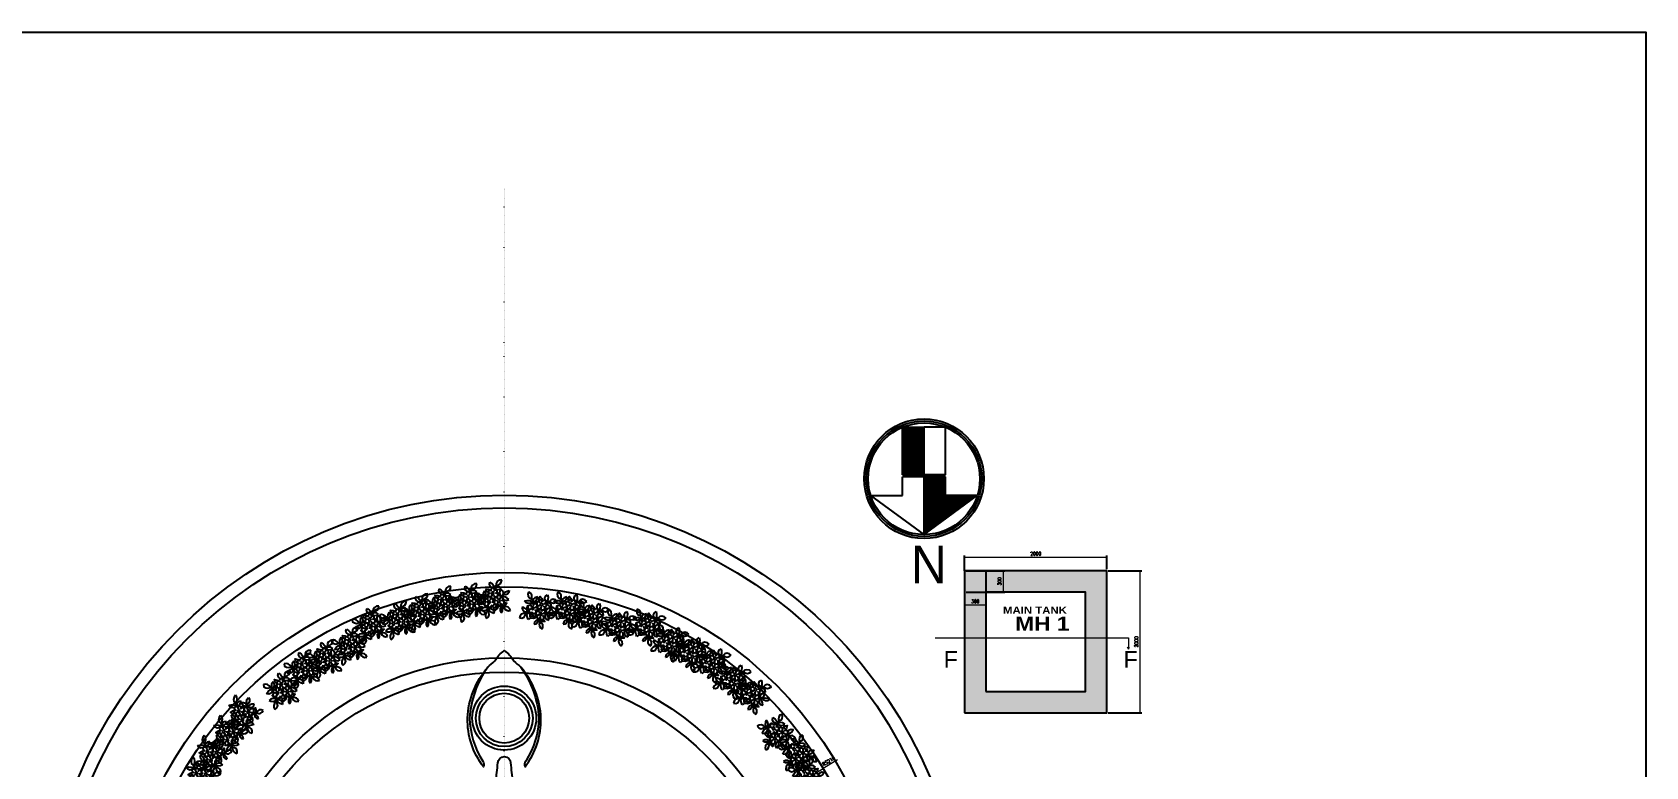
# Model space of a CAD drawing. Header units: millimetres. Extents: x -73920 to 111210, y -48963 to 87920.
# Drawn here: x 21557 to 44240, y 57944 to 68270 of the extents above; entities that cross this region are included whole.
import ezdxf

# ---------------------------------------------------------------- set-up
doc = ezdxf.new("R2010")
doc.units = ezdxf.units.MM
doc.header["$LTSCALE"] = 100
doc.header["$MEASUREMENT"] = 0
doc.linetypes.add('DOT2', pattern=[0.125, 0, -0.125])
for name, color, linetype in [('A-HATCH', 251, 'Continuous'), ('LANDSCAPE', 41, 'Continuous'), ('PLANTA', 7, 'Continuous'), ('pohon', 3, 'Continuous'), ('water', 150, 'DOT2')]:
    doc.layers.add(name, color=color, linetype=linetype)
doc.layers.add('Dim-Text', color=4, linetype='Continuous', lineweight=15)
doc.layers.add('HATCH', color=8, linetype='Continuous', lineweight=9)
doc.styles.add('ARIAL', font='')
doc.styles.add('DIM25', font='simplex.shx', dxfattribs={"width": 0.85, "height": 50})
doc.styles.add('GOTHICE', font='Gothice')
doc.styles.add('MH text', font='arial.ttf', dxfattribs={"height": 15})
doc.styles.get('ARIAL').set_extended_font_data('Arial Black')
doc.dimstyles.new('DIM25', dxfattribs={"dimtxt": 500, "dimasz": 1, "dimexe": 25, "dimexo": 20, "dimgap": 25, "dimtad": 1, "dimdec": 0, "dimzin": 0, "dimdsep": 46, "dimtxsty": 'DIM25', "dimblk": 'Tick', "dimcen": 0.09, "dimdle": 25, "dimclrd": 256, "dimclre": 256, "dimclrt": 1, "dimadec": 0, "dimazin": 0, "dimtfac": 1, "dimtdec": 0, "dimtix": 1, "dimtmove": 2, "dimatfit": 3, "dimldrblk": 'Tick', "dimfxl": 1, "dimtolj": 1, "dimtzin": 0, "dimlwd": 5, "dimarcsym": 0})

# ---------------------------------------------------------------- blocks, each defined once
blk = doc.blocks.new('A$C46902D6E')
at = {"layer": 'pohon', "linetype": 'Continuous'}
for points in [[(0.039, 0.253), (0.048, 0.224), (0.043, 0.196), (0.024, 0.172), (-0.004, 0.162), (-0.009, 0.191), (-0.004, 0.215), (0.015, 0.239)], [(-0.291, 0.124), (-0.258, 0.124), (-0.229, 0.11), (-0.215, 0.081), (-0.215, 0.052), (-0.243, 0.057), (-0.267, 0.072), (-0.286, 0.095)], [(-0.272, -0.024), (-0.262, 0), (-0.238, 0.024), (-0.215, 0.033), (-0.186, 0.038), (-0.195, 0.009), (-0.215, -0.01), (-0.243, -0.024)], [(-0.167, 0.138), (-0.181, 0.11), (-0.191, 0.076), (-0.186, 0.038), (-0.157, 0.057), (-0.143, 0.086), (-0.143, 0.115)], [(-0.047, 0.081), (-0.066, 0.105), (-0.095, 0.115), (-0.124, 0.115), (-0.148, 0.095), (-0.107, 0.076), (-0.085, 0.106), (-0.075, 0.076)], [(-0.081, 0.196), (-0.052, 0.186), (-0.033, 0.162), (-0.023, 0.134), (-0.057, 0.143), (-0.076, 0.167)], [(0.006, 0.007), (0.006, -0.012), (-0.013, -0.022), (-0.027, -0.017), (-0.036, 0.002), (-0.027, 0.016), (-0.041, 0.012), (-0.06, 0.016), (-0.069, 0.035), (-0.065, 0.054), (-0.046, 0.064), (-0.027, 0.059), (-0.046, 0.068), (-0.051, 0.087), (-0.046, 0.102), (-0.027, 0.111), (-0.008, 0.102), (-0.003, 0.083), (-0.003, 0.106), (0.011, 0.121), (0.035, 0.121), (0.049, 0.106), (0.049, 0.083), (0.035, 0.068), (0.054, 0.073), (0.068, 0.059), (0.068, 0.04), (0.054, 0.031), (0.035, 0.035), (0.054, 0.026), (0.059, 0.007), (0.054, -0.012), (0.035, -0.017), (0.016, -0.012)], [(0.12, 0.119), (0.115, 0.086), (0.101, 0.057), (0.077, 0.029), (0.063, 0.057), (0.067, 0.086), (0.086, 0.11)], [(0.129, -0.062), (0.129, -0.034), (0.12, -0.005), (0.101, 0.014), (0.077, 0.029), (0.072, 0), (0.082, -0.029), (0.101, -0.048)], [(0.206, 0.029), (0.182, 0.048), (0.153, 0.052), (0.129, 0.043), (0.11, 0.024), (0.144, 0.009), (0.177, 0.014)], [(-0.243, -0.12), (-0.205, -0.129), (-0.167, -0.129), (-0.133, -0.12), (-0.157, -0.096), (-0.186, -0.086), (-0.219, -0.096)], [(-0.191, -0.249), (-0.205, -0.22), (-0.195, -0.191), (-0.176, -0.167), (-0.143, -0.153), (-0.143, -0.182), (-0.148, -0.21), (-0.167, -0.234)], [(-0.062, -0.191), (-0.1, -0.177), (-0.124, -0.153), (-0.133, -0.12), (-0.105, -0.124), (-0.081, -0.139), (-0.066, -0.163)], [(0.006, -0.126), (0.006, -0.145), (-0.013, -0.155), (-0.027, -0.15), (-0.036, -0.131), (-0.027, -0.117), (-0.041, -0.126), (-0.06, -0.117), (-0.069, -0.102), (-0.065, -0.083), (-0.046, -0.069), (-0.027, -0.074), (-0.046, -0.064), (-0.051, -0.05), (-0.046, -0.031), (-0.027, -0.026), (-0.008, -0.031), (-0.003, -0.05), (-0.003, -0.031), (0.011, -0.017), (0.035, -0.017), (0.049, -0.031), (0.049, -0.05), (0.035, -0.064), (0.054, -0.06), (0.068, -0.074), (0.068, -0.093), (0.054, -0.107), (0.035, -0.102), (0.054, -0.107), (0.059, -0.126), (0.054, -0.145), (0.035, -0.155), (0.016, -0.145)], [(0.072, -0.234), (0.082, -0.201), (0.082, -0.167), (0.072, -0.129), (0.048, -0.153), (0.039, -0.186), (0.048, -0.215)], [(0.144, -0.067), (0.134, -0.1), (0.106, -0.124), (0.072, -0.129), (0.077, -0.105), (0.091, -0.086), (0.115, -0.072)], [(0.22, -0.153), (0.192, -0.172), (0.158, -0.177), (0.129, -0.167), (0.11, -0.143), (0.134, -0.129), (0.168, -0.124), (0.196, -0.134)]]:
    blk.add_lwpolyline(points, close=True, dxfattribs=at)
for points in [[(-0.215, 0.052), (-0.165, 0.028)], [(-0.166, 0.003), (-0.176, 0), (-0.195, -0.024), (-0.195, -0.053), (-0.182, -0.05)], [(-0.122, 0.031), (-0.107, 0.045), (-0.084, 0.045), (-0.069, 0.031), (-0.069, 0.012), (-0.084, -0.003), (-0.065, -0.003), (-0.051, -0.012), (-0.051, -0.031), (-0.065, -0.045), (-0.084, -0.041), (-0.069, -0.045), (-0.06, -0.064), (-0.065, -0.083), (-0.084, -0.093), (-0.103, -0.083), (-0.112, -0.069), (-0.112, -0.083), (-0.131, -0.093), (-0.145, -0.088), (-0.155, -0.069), (-0.145, -0.055), (-0.16, -0.064), (-0.179, -0.055), (-0.188, -0.041), (-0.183, -0.022), (-0.169, -0.007), (-0.15, -0.012), (-0.164, -0.003), (-0.169, 0.012), (-0.164, 0.031), (-0.145, 0.035), (-0.126, 0.031)], [(-0.134, 0.032), (-0.133, 0.052), (-0.118, 0.053), (-0.119, 0.033)], [(-0.079, 0.04), (-0.076, 0.043), (-0.071, 0.076), (-0.086, 0.105), (-0.109, 0.076), (-0.118, 0.052), (-0.124, 0.023)], [(-0.072, 0.009), (-0.066, 0), (-0.066, -0.003)], [(-0.004, 0.162), (-0.028, 0.124), (-0.047, 0.081), (-0.05, 0.062)], [(-0.045, 0.068), (-0.044, 0.063)], [(0.028, 0.121), (0.041, 0.131), (0.048, 0.119), (0.067, 0.143), (0.034, 0.148), (0.005, 0.148), (-0.023, 0.134), (-0.004, 0.119), (0.005, 0.115)], [(0.008, 0.004), (0, 0)], [(0.031, 0.121), (0.043, 0.129), (0.053, 0.091), (0.051, 0.072)], [(0.04, 0.034), (0.04, 0.033)], [(0.11, 0.024), (0.072, 0.029), (0.054, 0.024)], [(0.057, 0), (0.058, 0), (0.067, -0.034), (0.063, -0.067), (0.062, -0.068)], [(-0.148, -0.057), (-0.147, -0.057)], [(-0.143, -0.153), (-0.114, -0.091), (-0.105, -0.079)], [(-0.093, -0.088), (-0.09, -0.096), (-0.066, -0.12), (-0.035, -0.129)], [(-0.077, -0.043), (-0.077, -0.042)], [(-0.053, -0.075), (-0.057, -0.072), (-0.062, -0.071)], [(-0.057, -0.038), (-0.049, -0.046)], [(-0.049, -0.046), (-0.052, -0.043)], [(-0.051, -0.015), (-0.034, -0.002)], [(0.002, -0.026), (0, -0.024), (-0.033, -0.019), (-0.051, -0.024)], [(-0.034, -0.135), (-0.038, -0.139), (-0.043, -0.167), (-0.028, -0.201), (-0.004, -0.172), (0.014, -0.141)], [(0.02, -0.017), (0.022, -0.014)], [(0.11, -0.143), (0.058, -0.127)]]:
    blk.add_lwpolyline(points, dxfattribs=at)
for points in [[(0, 0.028, -0.098476), (-0.006, 0.029, -0.098485), (-0.012, 0.033, -0.098498), (-0.016, 0.039, -0.098507), (-0.018, 0.046, -0.098507), (-0.016, 0.053, -0.098498), (-0.012, 0.058, -0.098485), (-0.006, 0.062, -0.098476), (0, 0.064, -0.098476), (0.007, 0.062, -0.098485), (0.013, 0.058, -0.098498), (0.017, 0.053, -0.098507), (0.018, 0.046, -0.098507), (0.017, 0.039, -0.098498), (0.013, 0.033, -0.098485), (0.007, 0.029, -0.098476)], [(-0.119, -0.046, -0.098476), (-0.126, -0.045, -0.098485), (-0.132, -0.041, -0.098498), (-0.136, -0.035, -0.098507), (-0.137, -0.028, -0.098507), (-0.136, -0.021, -0.098498), (-0.132, -0.016, -0.098485), (-0.126, -0.012, -0.098476), (-0.119, -0.01, -0.098476), (-0.113, -0.012, -0.098485), (-0.107, -0.016, -0.098498), (-0.103, -0.021, -0.098507), (-0.102, -0.028, -0.098507), (-0.103, -0.035, -0.098498), (-0.107, -0.041, -0.098485), (-0.113, -0.045, -0.098476)], [(0, -0.107, -0.098476), (-0.006, -0.106, -0.098485), (-0.012, -0.102, -0.098498), (-0.016, -0.096, -0.098507), (-0.018, -0.09, -0.098507), (-0.016, -0.083, -0.098498), (-0.012, -0.077, -0.098485), (-0.006, -0.073, -0.098476), (0, -0.072, -0.098476), (0.007, -0.073, -0.098485), (0.013, -0.077, -0.098498), (0.017, -0.083, -0.098507), (0.018, -0.09, -0.098507), (0.017, -0.096, -0.098498), (0.013, -0.102, -0.098485), (0.007, -0.106, -0.098476)]]:
    blk.add_lwpolyline(points, format="xyb", close=True, dxfattribs=at)
blk = doc.blocks.new('Tick')
at = {"const_width": 4}
blk.add_lwpolyline([(-7, -7), (7, 7)], dxfattribs=at)
blk = doc.blocks.new('*D265')
at = {"layer": 'DEFPOINTS', "color": 0, "linetype": 'ByBlock', "lineweight": 25, "transparency": 16777216}
for p in [(32676, 57920), (28192, 55265)]:
    blk.add_point(p, dxfattribs=at)
at = {"layer": 'water', "linetype": 'ByBlock', "lineweight": 5, "transparency": 16777216}
for p in [(28192, 55265), (32879, 58040)]:
    blk.add_line(p, (32676, 57920), dxfattribs=at)
at = {"layer": 'water', "linetype": 'ByBlock', "lineweight": 5, "transparency": 16777216, "rotation": 210.6283565757741}
blk.add_blockref('Tick', (32676, 57920), dxfattribs=at)
at = {"layer": 'water', "color": 1, "linetype": 'ByBlock', "lineweight": 25, "transparency": 16777216, "insert": (32753, 58023), "char_height": 50, "attachment_point": 5, "rotation": 30.6284, "style": 'DIM25'}
blk.add_mtext('\\A1;R5210', dxfattribs=at)
blk = doc.blocks.new('*X324')
at = {"color": 0}
for p, q in [((9.46, 19.88), (10.89, 19.88)), ((9.46, 19.75), (10.89, 19.75)), ((9.46, 19.62), (10.89, 19.62)), ((9.46, 19.5), (10.89, 19.5)), ((9.46, 19.38), (10.89, 19.38)), ((9.46, 19.25), (10.89, 19.25)), ((9.46, 19.12), (10.89, 19.12)), ((9.46, 19), (10.89, 19)), ((9.46, 18.88), (10.89, 18.88)), ((9.46, 18.75), (10.89, 18.75)), ((9.46, 18.62), (10.89, 18.62)), ((9.46, 18.5), (10.89, 18.5)), ((9.46, 18.38), (10.89, 18.38)), ((9.46, 18.25), (10.89, 18.25)), ((9.46, 18.12), (10.89, 18.12)), ((9.46, 18), (10.89, 18)), ((9.46, 17.88), (10.89, 17.88)), ((9.46, 17.75), (10.89, 17.75)), ((9.46, 17.62), (10.89, 17.62)), ((9.46, 17.5), (10.89, 17.5)), ((9.46, 17.38), (10.89, 17.38)), ((9.46, 17.25), (10.89, 17.25)), ((9.46, 17.12), (10.89, 17.12)), ((9.46, 17), (10.89, 17)), ((9.46, 16.88), (10.89, 16.88))]:
    blk.add_line(p, q, dxfattribs=at)
blk = doc.blocks.new('*X323')
at = {"color": 0}
for p, q in [((27.7, 22.75), (28.96, 22.75)), ((27.87, 22.88), (28.96, 22.88)), ((28.04, 23), (28.96, 23)), ((28.22, 23.12), (28.96, 23.12)), ((28.39, 23.25), (28.96, 23.25)), ((28.56, 23.38), (28.96, 23.38)), ((28.73, 23.5), (28.96, 23.5)), ((28.9, 23.62), (28.96, 23.62)), ((26.16, 21.62), (28.96, 21.62)), ((26.33, 21.75), (28.96, 21.75)), ((26.5, 21.88), (28.96, 21.88)), ((26.68, 22), (28.96, 22)), ((26.85, 22.12), (28.96, 22.12)), ((27.02, 22.25), (28.96, 22.25)), ((27.19, 22.38), (28.96, 22.38)), ((27.36, 22.5), (28.96, 22.5)), ((27.53, 22.62), (28.96, 22.62)), ((25.48, 21.12), (28.96, 21.12)), ((25.65, 21.25), (28.96, 21.25)), ((25.82, 21.38), (28.96, 21.38)), ((25.99, 21.5), (28.96, 21.5)), ((27.53, 21), (28.96, 21)), ((27.53, 20.88), (28.96, 20.88)), ((27.53, 20.75), (28.96, 20.75)), ((27.53, 20.62), (28.96, 20.62)), ((27.53, 20.5), (28.96, 20.5)), ((27.53, 20.38), (28.96, 20.38)), ((27.53, 20.25), (28.96, 20.25)), ((27.53, 20.12), (28.96, 20.12)), ((27.53, 20), (28.96, 20)), ((27.53, 19.88), (28.96, 19.88))]:
    blk.add_line(p, q, dxfattribs=at)
blk = doc.blocks.new('NORTE')
at = {"layer": 'PLANTA'}
for p, q in [((0, 3.73), (-3.55, 1.13)), ((0, 3.73), (0, -0.12)), ((0, 3.73), (3.55, 1.13)), ((-3.55, 1.13), (-1.43, 1.13)), ((-1.43, 1.13), (-1.43, -0.12)), ((1.43, 1.13), (1.43, -0.12)), ((3.55, 1.13), (1.43, 1.13)), ((-1.43, -0.12), (1.43, -0.12)), ((-1.43, -0.26), (1.43, -0.26)), ((-1.43, -0.26), (-1.43, -3.45)), ((0, -0.26), (0, -3.45)), ((1.43, -0.26), (1.43, -3.45)), ((-1.43, -3.45), (0, -3.45)), ((1.43, -3.45), (0, -3.45))]:
    blk.add_line(p, q, dxfattribs=at)
at = {"layer": 'PLANTA', "color": 2}
for radius in [4, 3.73]:
    blk.add_circle((0, 0), radius, dxfattribs=at)
at = {"layer": 'PLANTA', "color": 5}
blk.add_circle((0, 0), 3.86, dxfattribs=at)
at = {"layer": 'PLANTA', "color": 1}
for name, p in [('*X323', (-28.96, -19.94)), ('*X324', (-9.46, -20.23))]:
    blk.add_blockref(name, p, dxfattribs=at)
at = {"layer": 'PLANTA', "color": 6, "style": 'GOTHICE'}
blk.add_text('N', height=2.5, dxfattribs=at).set_placement((-1.53, 4.48))
blk = doc.blocks.new('*D603')
at = {"layer": 'DEFPOINTS', "color": 0, "linetype": 'ByBlock', "lineweight": 25, "transparency": 16777216}
for p in [(34664.788682, 60700), (34664.788682, 60400), (35204.788682, 60400)]:
    blk.add_point(p, dxfattribs=at)
at = {"layer": 'water', "linetype": 'ByBlock', "lineweight": -2, "transparency": 16777216}
for p, q in [((34684.788682, 60700), (35229.788682, 60700)), ((34684.788682, 60400), (35229.788682, 60400))]:
    blk.add_line(p, q, dxfattribs=at)
at = {"layer": 'water', "linetype": 'ByBlock', "lineweight": 5, "transparency": 16777216}
blk.add_line((35204.788682, 60699), (35204.788682, 60401), dxfattribs=at)
for p, rotation in [((35204.788682, 60700), 90), ((35204.788682, 60400), 270)]:
    blk.add_blockref('Tick', p, dxfattribs=dict(at, rotation=rotation))
at = {"layer": 'water', "color": 1, "linetype": 'ByBlock', "lineweight": 25, "transparency": 16777216, "insert": (35154.788682, 60550), "char_height": 50, "attachment_point": 5, "rotation": 90, "style": 'DIM25'}
blk.add_mtext('\\A1;300', dxfattribs=at)
blk = doc.blocks.new('*D602')
at = {"layer": 'DEFPOINTS', "color": 0, "linetype": 'ByBlock', "lineweight": 25, "transparency": 16777216}
for p in [(34664.788682, 60700), (34964.788682, 60700), (34964.788682, 60220)]:
    blk.add_point(p, dxfattribs=at)
at = {"layer": 'water', "linetype": 'ByBlock', "lineweight": -2, "transparency": 16777216}
for p, q in [((34664.788682, 60680), (34664.788682, 60195)), ((34964.788682, 60680), (34964.788682, 60195))]:
    blk.add_line(p, q, dxfattribs=at)
at = {"layer": 'water', "linetype": 'ByBlock', "lineweight": 5, "transparency": 16777216}
blk.add_line((34665.788682, 60220), (34963.788682, 60220), dxfattribs=at)
at = {"layer": 'water', "linetype": 'ByBlock', "lineweight": 5, "transparency": 16777216, "rotation": 180}
blk.add_blockref('Tick', (34664.788682, 60220), dxfattribs=at)
at = {"layer": 'water', "linetype": 'ByBlock', "lineweight": 5, "transparency": 16777216}
blk.add_blockref('Tick', (34964.788682, 60220), dxfattribs=at)
at = {"layer": 'water', "color": 1, "linetype": 'ByBlock', "lineweight": 25, "transparency": 16777216, "insert": (34814.788682, 60270), "char_height": 50, "attachment_point": 5, "style": 'DIM25'}
blk.add_mtext('\\A1;300', dxfattribs=at)
blk = doc.blocks.new('*D606')
at = {"layer": 'DEFPOINTS', "color": 0, "linetype": 'ByBlock', "lineweight": 25, "transparency": 16777216}
for p in [(36664.788682, 60890), (34664.788682, 60680), (36664.788682, 60700)]:
    blk.add_point(p, dxfattribs=at)
at = {"layer": 'water', "linetype": 'ByBlock', "lineweight": -2, "transparency": 16777216}
for p, q in [((34664.788682, 60700), (34664.788682, 60915)), ((36664.788682, 60720), (36664.788682, 60915))]:
    blk.add_line(p, q, dxfattribs=at)
at = {"layer": 'water', "linetype": 'ByBlock', "lineweight": 5, "transparency": 16777216}
blk.add_line((34665.788682, 60890), (36663.788682, 60890), dxfattribs=at)
at = {"layer": 'water', "linetype": 'ByBlock', "lineweight": 5, "transparency": 16777216, "rotation": 180}
blk.add_blockref('Tick', (34664.788682, 60890), dxfattribs=at)
at = {"layer": 'water', "linetype": 'ByBlock', "lineweight": 5, "transparency": 16777216}
blk.add_blockref('Tick', (36664.788682, 60890), dxfattribs=at)
at = {"layer": 'water', "color": 1, "linetype": 'ByBlock', "lineweight": 25, "transparency": 16777216, "insert": (35664.788682, 60940), "char_height": 50, "attachment_point": 5, "style": 'DIM25'}
blk.add_mtext('\\A1;2000', dxfattribs=at)
blk = doc.blocks.new('*D607')
at = {"layer": 'DEFPOINTS', "color": 0, "linetype": 'ByBlock', "lineweight": 25, "transparency": 16777216}
for p in [(36664.788682, 60700), (36664.788682, 58700), (37130, 58700)]:
    blk.add_point(p, dxfattribs=at)
at = {"layer": 'water', "linetype": 'ByBlock', "lineweight": -2, "transparency": 16777216}
for p, q in [((36684.788682, 60700), (37155, 60700)), ((36684.788682, 58700), (37155, 58700))]:
    blk.add_line(p, q, dxfattribs=at)
at = {"layer": 'water', "linetype": 'ByBlock', "lineweight": 5, "transparency": 16777216}
blk.add_line((37130, 60699), (37130, 58701), dxfattribs=at)
for p, rotation in [((37130, 60700), 90), ((37130, 58700), 270)]:
    blk.add_blockref('Tick', p, dxfattribs=dict(at, rotation=rotation))
at = {"layer": 'water', "color": 1, "linetype": 'ByBlock', "lineweight": 25, "transparency": 16777216, "insert": (37080, 59700), "char_height": 50, "attachment_point": 5, "rotation": 90, "style": 'DIM25'}
blk.add_mtext('\\A1;2000', dxfattribs=at)

msp = doc.modelspace()

# ---------------------------------------------------------------- hatches: boundary and pattern name
at = {"layer": 'water', "linetype": 'ByBlock', "lineweight": 25, "transparency": 33554500}
h = msp.add_hatch(color=4, dxfattribs=at)
h.dxf.hatch_style = 1
h.paths.add_polyline_path([(36664.78868198, 60700), (34664.78868198, 60700), (34664.78868198, 59537.19197806, -0.0172652869), (34964.78868198, 59478.49101692), (34964.78868198, 60400), (36364.78868198, 60400), (36364.78868198, 59530), (36664.78868198, 59530)])
h.paths.add_polyline_path([(36664.78868198, 59530), (36364.78868198, 59530), (36364.78868198, 59000), (35942.57870706, 59000, -0.017756027), (36148.81283124, 58700), (36664.78868198, 58700)])
h.paths.add_polyline_path([(35942.57870706, 59000), (34964.78868198, 59000), (34964.78868198, 59478.49101692, 0.0172652869), (34664.78868198, 59537.19197806), (34664.78868198, 58700), (36148.81283124, 58700, 0.017756027)])

# ---------------------------------------------------------------- linework, layer by layer
at = {"layer": 'A-HATCH', "color": 1, "linetype": 'DOT2'}
msp.add_line((28192.22002348, 42339.52866915), (28192.22002348, 66089.92482436), dxfattribs=at)
at = {"layer": 'HATCH'}
for p, q in [((34248.80747633, 59754.4487087), (36969.32486802, 59754.4487087)), ((36969.32486802, 59754.4487087), (36969.32486802, 59597.33664524)), ((36969.32486802, 59597.33664524), (36954.74492304, 59626.60803239)), ((36969.32486802, 59597.33664524), (36983.904813, 59626.60803239))]:
    msp.add_line(p, q, dxfattribs=at)
at = {"layer": 'LANDSCAPE'}
msp.add_lwpolyline([(27959.60581111, 59343.16161586, -0.0201695103), (28060.24455023, 59430.96392842, -0.1219330854), (28192.53565726, 59576.09146201, -0.1219330854), (28324.82676429, 59430.96392842, -0.0201695103), (28425.46550342, 59343.16161586)], format="xyb", dxfattribs=at)
for points in [[(27890.89608173, 58020.94265187, -0.3000973777), (27900.74213384, 57944.0366849, -0.1714828018), (27676.35115367, 58627.32475025, -0.167497846), (27959.60581111, 59343.16161586, 0.1393807645), (27705.57074033, 58627.32475025, 0.1371064545)], [(28494.1752328, 58020.94265187, 0.3000973777), (28484.32918068, 57944.0366849, 0.1714828018), (28708.72016085, 58627.32475025, 0.167497846), (28425.46550342, 59343.16161586, -0.1393807645), (28679.50057419, 58627.32475025, -0.1371064545)], [(28055.22941767, 57660.94360463, -0.1275619677), (28072.53565726, 57727.67443281, 0.0149059097), (28102.53565726, 57997.58036304, -1), (28282.53565726, 57997.58036304, 0.0149059097), (28312.53565726, 57727.67443281, -0.1275619677), (28329.84189685, 57660.94360463, -0.1899156137), (28268.65953514, 57491.47499756, -0.1942838663), (28192.53565726, 57453.58244049, -0.1942838663), (28116.41177938, 57491.47499756, -0.1899156137)]]:
    msp.add_lwpolyline(points, format="xyb", close=True, dxfattribs=at)
for centre, radius in [((28192.22011944, 55265.16308802), 6497.92754515), ((28192.22002348, 55266.96004491), 6316.20420353), ((28192.22011944, 55265.16308802), 5410.21648926), ((28192.22011944, 55265.16308802), 5210.21648926), ((28192.22252356, 55265.15867021), 4210.21648925), ((28192.22252356, 55265.15867021), 4010.21648928), ((28192.53565726, 58627.32475025), 450), ((28192.53565726, 58627.32475025), 400), ((28192.53565726, 58627.32475025), 350)]:
    msp.add_circle(centre, radius, dxfattribs=at)
at = {"layer": 'water', "color": 0, "linetype": 'ByBlock', "lineweight": 25}
msp.add_lwpolyline([(10010, 68270), (44240, 68270), (44240, -23040), (10010, -23040)], close=True, dxfattribs=at)
at = {"layer": 'water', "color": 4, "linetype": 'ByBlock', "lineweight": 25}
for points in [[(34664.78868198, 58700), (36664.78868198, 58700), (36664.78868198, 60700), (34664.78868198, 60700)], [(34964.78868198, 59000), (36364.78868198, 59000), (36364.78868198, 60400), (34964.78868198, 60400)]]:
    msp.add_lwpolyline(points, close=True, dxfattribs=at)

# ---------------------------------------------------------------- block references
at = {"xscale": 210.4698614010561, "yscale": 210.4698614010561, "zscale": 210.4698614010561, "rotation": 180}
msp.add_blockref('NORTE', (34093.72049881, 61993.03234509), dxfattribs=at)
at = {"layer": 'pohon', "yscale": 1000, "zscale": 1000}
for p, xscale, rotation in [((27737.86151831, 60258.33735723), -999.9999999994069, 219.9999999999293), ((28086.92447876, 60311.15553669), -999.9999999994069, 219.9999999999293), ((26745.93536958, 60011.31313569), -999.9999999994069, 219.9999999999293), ((27047.1947313, 60114.01443714), -999.9999999994069, 219.9999999999293), ((27373.55186769, 60221.11165103), -999.9999999994069, 219.9999999999293), ((28708.6478041, 60135.72984444), -1000.000000000018, 174.99999999989), ((29119.73043605, 60135.72984444), -1000.000000000018, 174.99999999989), ((26359.48263067, 59944.83670047), -999.9999999994069, 219.9999999999293), ((29439.99972648, 60014.21063249), -1000.000000000018, 174.99999999989), ((29824.88614755, 59898.7566263), -1000.000000000018, 174.99999999989), ((30235.96877951, 59898.7566263), -1000.000000000018, 174.99999999989), ((26068.80331398, 59654.15738379), -999.9999999994069, 219.9999999999293), ((30556.23806994, 59672.49921214), -1000.000000000018, 174.99999999989), ((25715.00920496, 59463.63989615), -999.9999999994069, 219.9999999999293), ((30841.88139419, 59532.09746127), -1000.000000000018, 174.99999999989), ((25402.61755908, 59323.1023679), -999.9999999994069, 219.9999999999293), ((31148.37990461, 59377.05728323), -1000.000000000018, 174.99999999989), ((25111.9382424, 59032.42305122), -999.9999999994069, 219.9999999999293), ((31432.30827831, 59145.77400811), -1000.000000000018, 174.99999999989), ((31716.48115756, 58936.29731458), -1000.000000000018, 174.99999999989), ((24548.26876645, 58716.84296843), -999.9999999998558, 264.9999999999964), ((32032.06124035, 58372.62783863), -1000.000000000604, 130.0000000000111), ((24338.79207292, 58432.67008918), -999.9999999998558, 264.9999999999964), ((24107.5087978, 58148.74171547), -999.9999999998558, 264.9999999999964), ((32322.74055703, 58081.94852195), -1000.000000000604, 130.0000000000111), ((23952.46861976, 57842.24320505), -999.9999999998558, 264.9999999999964), ((32463.27808528, 57769.55687606), -1000.000000000604, 130.0000000000111)]:
    msp.add_blockref('A$C46902D6E', p, dxfattribs=dict(at, xscale=xscale, rotation=rotation))

# ---------------------------------------------------------------- texts
at = {"layer": 'Dim-Text', "char_height": 235.2, "width": 214623.8833199999, "attachment_point": 1, "style": 'MH text'}
for insert in [(34370, 59570.83319213), (36897.79631226, 59570.83319213)]:
    msp.add_mtext('F', dxfattribs=dict(at, insert=insert))
at = {"layer": 'water', "color": 4, "linetype": 'ByBlock', "lineweight": 25, "attachment_point": 1, "style": 'ARIAL'}
for s, insert, char_height in [('MAIN TANK', (35204.78868198, 60195), 100), ('MH 1', (35374.78868198, 60055), 200)]:
    msp.add_mtext_dynamic_manual_height_columns(s, width=1400, gutter_width=250, heights=[0], dxfattribs=dict(at, insert=insert, char_height=char_height))

# ---------------------------------------------------------------- dimensions: what is measured, and where the dimension line sits
at = {"layer": 'water', "color": 0, "linetype": 'ByBlock', "lineweight": 25}
dim = msp.add_linear_dim(base=(36664.78868198, 60890), p1=(34664.78868198, 60680), p2=(36664.78868198, 60700), dimstyle='DIM25', dxfattribs=at)
dim.commit()
dim.dimension.update_dxf_attribs({"geometry": '*D606', "text_midpoint": (35664.78868198, 60940)})
at = {"layer": 'water', "color": 4, "linetype": 'ByBlock', "lineweight": 25}
dim = msp.add_linear_dim(base=(34964.78868198, 60220), p1=(34664.78868198, 60700), p2=(34964.78868198, 60700), dimstyle='DIM25', dxfattribs=at)
dim.commit()
dim.dimension.update_dxf_attribs({"geometry": '*D602', "text_midpoint": (34814.78868198, 60270)})
dim = msp.add_linear_dim(base=(35204.78868198, 60400), p1=(34664.78868198, 60700), p2=(34664.78868198, 60400), angle=90, dimstyle='DIM25', dxfattribs=at)
dim.commit()
dim.dimension.update_dxf_attribs({"geometry": '*D603', "text_midpoint": (35154.78868198, 60550)})
at = {"layer": 'water', "color": 0, "linetype": 'ByBlock', "lineweight": 25}
dim = msp.add_linear_dim(base=(37130, 58700), p1=(36664.78868198, 60700), p2=(36664.78868198, 58700), angle=90, dimstyle='DIM25', dxfattribs=at)
dim.commit()
dim.dimension.update_dxf_attribs({"geometry": '*D607', "text_midpoint": (37080, 59700)})
at = {"layer": 'water', "color": 1, "linetype": 'ByBlock', "lineweight": 25}
dim = msp.add_radius_dim(center=(28192.22011944, 55265.16308802), mpoint=(32675.55924926, 57919.5982656), dimstyle='DIM25', dxfattribs=at)
dim.commit()
dim.dimension.update_dxf_attribs({"geometry": '*D265', "text_midpoint": (32752.55589805, 58023.29183509)})

doc.saveas('drawing.dxf')
